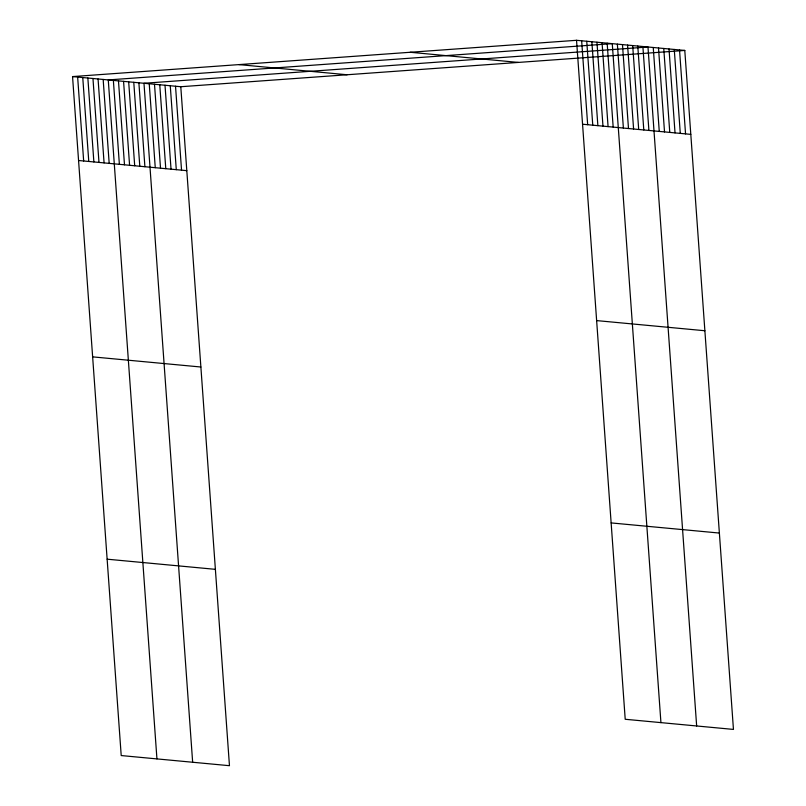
<?xml version="1.0" encoding="UTF-8"?>
<svg xmlns="http://www.w3.org/2000/svg" width="806" height="806" viewBox="0 0 806 806"><rect width="100%" height="100%" fill="white"/><g stroke="black" fill="none" stroke-linecap="round" stroke-linejoin="round"><path stroke-width="1.21" d="M72.55 76.58L180.786 86.726L229.458 765.7L121.212 755.554L72.55 76.58L576.542 40.3L684.788 50.446L733.45 729.42L625.214 719.274L576.542 40.3M180.786 86.726L684.788 50.446M410.224 52.269L518.46 62.425M238.868 64.601L347.104 74.757M582.567 124.225L690.802 134.37M78.565 160.505L186.801 170.65M596.642 320.597L704.877 330.742M92.64 356.867L200.875 367.012M611.139 522.913L719.375 533.058M107.138 559.183L215.373 569.338M679.529 49.952L685.543 133.877M674.269 49.458L680.284 133.393M669.01 48.975L675.025 132.899M663.751 48.481L669.766 132.406M658.502 47.987L664.517 131.912M653.243 47.494L659.258 131.418M696.656 725.974L647.984 47L143.982 83.27L192.654 762.244M642.876 46.516L648.901 130.441M637.778 46.043L643.793 129.968M632.68 45.559L638.695 129.484M627.572 45.086L633.587 129.01M622.474 44.602L628.489 128.527M617.366 44.129L623.381 128.053M660.93 722.629L612.268 43.645L108.266 79.925L156.938 758.899M607.16 43.171L613.175 127.096M602.062 42.688L608.077 126.613M596.954 42.214L602.969 126.139M591.856 41.731L597.871 125.655M586.748 41.257L592.763 125.182M581.65 40.774L587.665 124.708M175.527 86.232L181.541 170.157M170.268 85.738L176.282 169.663M165.008 85.245L171.033 169.169M159.759 84.751L165.774 168.676M154.5 84.257L160.515 168.182M149.241 83.764L155.256 167.688M138.884 82.796L144.899 166.721M133.776 82.313L139.791 166.238M128.678 81.839L134.693 165.764M123.57 81.356L129.585 165.28M118.472 80.882L124.487 164.807M113.364 80.398L119.379 164.323M103.158 79.441L109.183 163.366M98.06 78.968L104.075 162.893M92.962 78.484L98.977 162.419M87.854 78.011L93.869 161.935M82.756 77.537L88.771 161.462M77.648 77.054L83.663 160.978"/></g></svg>
